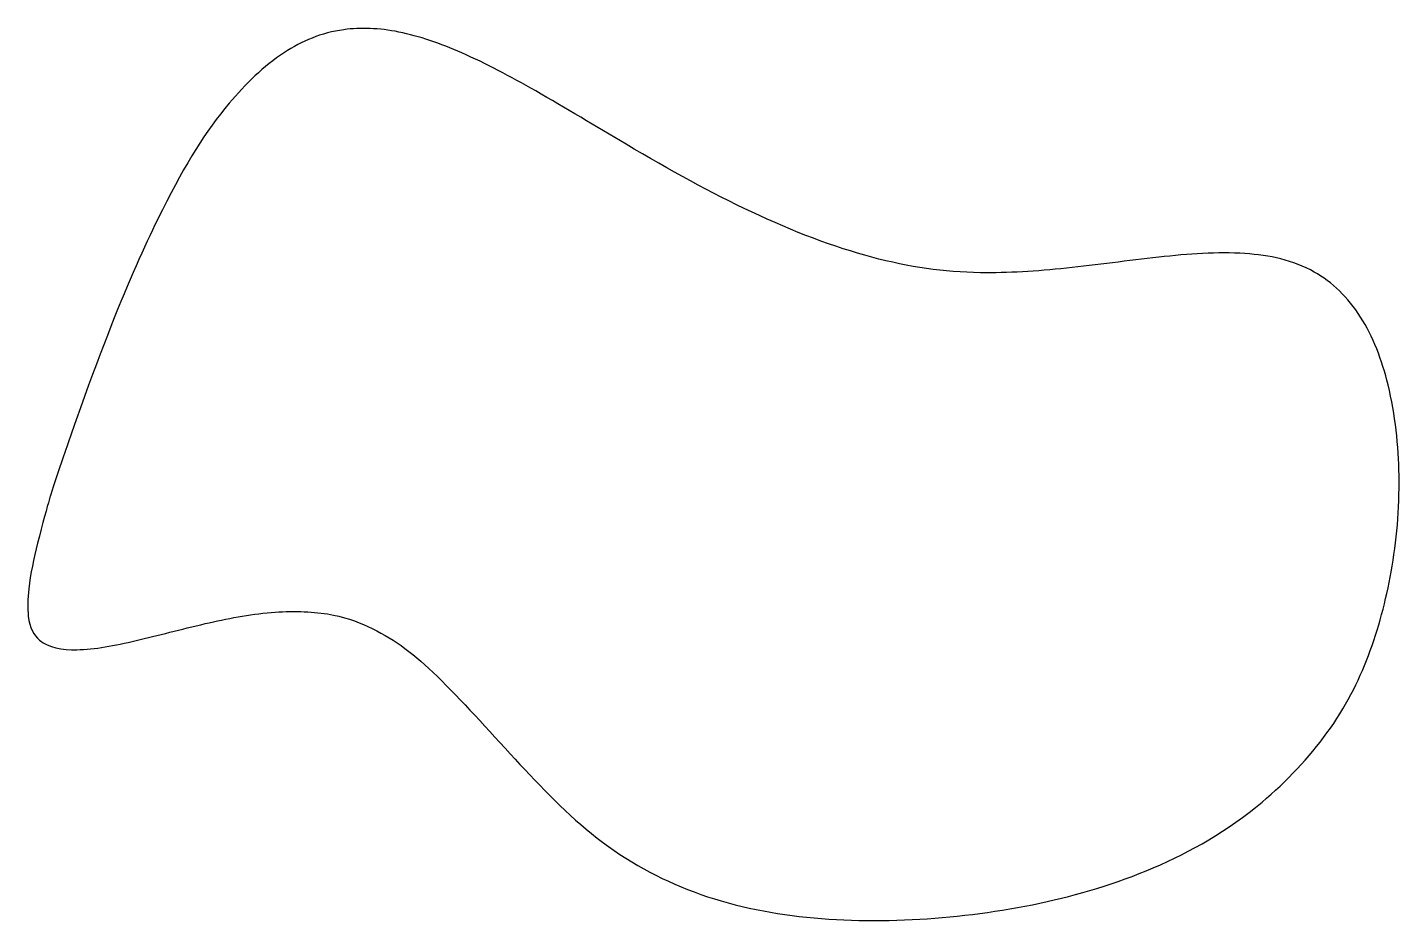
# Model space of a CAD drawing. Header units: millimetres. Extents: x -80 to 39, y -36 to 42.
import ezdxf

# ---------------------------------------------------------------- set-up
doc = ezdxf.new("R2010")
doc.units = ezdxf.units.MM

msp = doc.modelspace()

# ---------------------------------------------------------------- linework, layer by layer
at = {"color": 7, "linetype": 'Continuous'}
msp.add_open_spline([(-77.94, 2.11), (-73.42, 15.46), (-68.22, 27.31), (-63.57, 34.76), (-58.35, 39.92), (-53.42, 42.06), (-48, 41.89), (-42.12, 39.82), (-35.8, 36.44), (-26.71, 30.91), (-16.93, 25.48), (-6.5, 21.55), (1.71, 20.4), (10.09, 20.94), (18.2, 22.09), (25.54, 22.65), (31.62, 21.39), (35.99, 17.26), (38.54, 10.61), (39.35, 2.44), (38.64, -5.3), (36.65, -12.75), (33.41, -19.21), (26.52, -26.59), (17.76, -31.54), (7.8, -34.48), (-2.7, -35.84), (-13.11, -35.7), (-22.84, -33.51), (-31.33, -28.62), (-38.37, -21.06), (-45.29, -13.41), (-49.24, -10.54), (-53.79, -8.85), (-59.14, -8.71), (-65.06, -9.88), (-70.86, -11.44), (-75.8, -12.41), (-79.15, -11.82), (-80.23, -9.81), (-80.14, -6.53), (-79.25, -2.41), (-77.94, 2.11), (-78.4, 0.61), (-77.94, 2.11)], degree=3, knots=[0, 0, 0, 0, 0.043377, 0.083215, 0.11026, 0.13285, 0.149409, 0.166083, 0.185273, 0.207347, 0.24009, 0.274533, 0.308849, 0.334369, 0.360236, 0.385446, 0.408102, 0.427212, 0.445707, 0.467641, 0.492934, 0.516853, 0.54058, 0.56284, 0.593928, 0.624894, 0.656868, 0.689466, 0.721509, 0.752223, 0.782357, 0.814161, 0.845944, 0.860958, 0.875902, 0.892378, 0.910969, 0.929441, 0.944936, 0.955426, 0.962431, 0.972525, 0.985494, 1, 1, 1, 1], dxfattribs=at)

doc.saveas('drawing.dxf')
